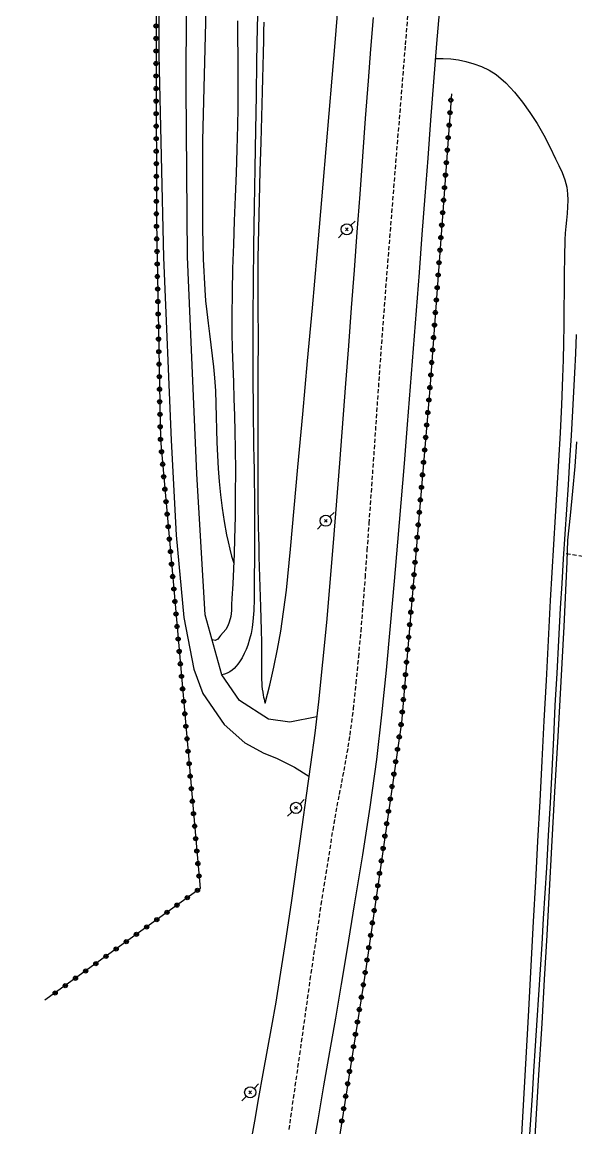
# Model space of a CAD drawing. Header units: millimetres. Extents: x 139000 to 140000, y 142998 to 144000.
# Drawn here: x 139509.7 to 139576, y 143310.5 to 143442.9 of the extents above; entities that cross this region are included whole.
import ezdxf

# ---------------------------------------------------------------- set-up
doc = ezdxf.new("R2010")
doc.units = ezdxf.units.MM
doc.linetypes.add('DASHED', pattern=[0.75, 0.5, -0.25])
doc.layers.get('0').update_dxf_attribs({"linetype": 'CONTINUOUS'})
for name, color, linetype in [('W0001', 6, 'DASHED'), ('W0008', 7, 'CONTINUOUS'), ('W0017', 7, 'CONTINUOUS'), ('W0071', 7, 'CONTINUOUS'), ('W0211', 2, 'CONTINUOUS'), ('W0214', 2, 'CONTINUOUS'), ('W0220', 5, 'DASHED'), ('W0323', 7, 'CONTINUOUS'), ('W0473', 7, 'CONTINUOUS')]:
    doc.layers.add(name, color=color, linetype=linetype)

# ---------------------------------------------------------------- blocks, each defined once
blk = doc.blocks.new('T473')
for p, q in [((-0.166667, 0.166667), (0.166667, -0.166667)), ((-0.166667, -0.166667), (0.166667, 0.166667)), ((0.500001, 0.500001), (1.000002, 1.000002)), ((-1.000002, -1.000002), (-0.500001, -0.500001))]:
    blk.add_line(p, q)
blk.add_ellipse((0, 0), major_axis=(0.471405, 0.471405), ratio=1, start_param=5.4977871438, end_param=11.780972451)
blk = doc.blocks.new('t323o')
at = {"color": 0, "linetype": 'Continuous'}
for radius in [0.25, 0.15]:
    blk.add_circle((0, 0), radius, dxfattribs=at)

msp = doc.modelspace()

# ---------------------------------------------------------------- linework, layer by layer
at = {"layer": 'W0001'}
msp.add_lwpolyline([(139541.66, 143310.29), (139542.94, 143319.26), (139544.2, 143328.23), (139545.51, 143337.2), (139546.92, 143346.15), (139547.16, 143347.58), (139547.42, 143349), (139547.69, 143350.41), (139547.97, 143351.83), (139548.24, 143353.25), (139548.5, 143354.66), (139548.75, 143356.09), (139548.96, 143357.51), (139549.36, 143360.62), (139549.7, 143363.72), (139549.99, 143366.84), (139550.27, 143369.95), (139550.54, 143373.17), (139550.79, 143376.4), (139551.02, 143379.62), (139551.25, 143382.85), (139551.46, 143385.82), (139551.67, 143388.78), (139551.88, 143391.75), (139552.08, 143394.72), (139552.28, 143397.69), (139552.49, 143400.65), (139552.7, 143403.62), (139552.92, 143406.59), (139553.49, 143414.07), (139554.09, 143421.55), (139554.7, 143429.03), (139555.3, 143436.5), (139555.6, 143440.17), (139555.9, 143443.84)], dxfattribs=at)
at = {"layer": 'W0008'}
for points in [[(139559.7, 143444.91), (139559.33, 143440.31), (139558.97, 143435.72), (139558.61, 143431.12), (139558.26, 143426.57), (139557.91, 143422.02), (139557.56, 143417.46), (139557.22, 143412.91), (139556.87, 143408.36), (139556.52, 143403.8), (139556.16, 143399.25), (139555.8, 143394.7), (139555.43, 143390.01), (139555.05, 143385.31), (139554.66, 143380.62), (139554.25, 143375.93), (139553.77, 143370.59), (139553.28, 143365.26), (139552.74, 143359.92), (139552.12, 143354.6), (139551.33, 143348.87), (139550.44, 143343.15), (139549.51, 143337.44), (139548.57, 143331.73), (139547.9, 143327.67), (139547.21, 143323.61), (139546.5, 143319.56), (139545.79, 143315.51), (139545.08, 143311.45), (139544.38, 143307.39)], [(139551.72, 143443.43), (139551.42, 143439.64), (139551.12, 143435.86), (139550.78, 143431.32), (139550.44, 143426.79), (139550.11, 143422.26), (139549.78, 143417.72), (139549.45, 143413.19), (139549.11, 143408.66), (139548.77, 143404.12), (139548.42, 143399.59), (139547.68, 143390.06), (139546.94, 143380.53), (139546.14, 143371), (139545.19, 143361.49), (139544.74, 143357.74), (139544.24, 143354), (139543.7, 143350.26), (139543.17, 143346.52), (139542.54, 143341.98), (139541.89, 143337.44), (139541.23, 143332.9), (139540.52, 143328.37), (139540.05, 143325.52), (139539.56, 143322.67), (139539.05, 143319.82), (139538.53, 143316.97), (139538.01, 143314.13), (139537.5, 143311.28), (139537, 143308.43)]]:
    msp.add_lwpolyline(points, dxfattribs=at)
at = {"layer": 'W0017'}
for points in [[(139544.98, 143359.7), (139541.75, 143359.06), (139539.2, 143359.43), (139535.7, 143361.64), (139533.6, 143364.74), (139531.59, 143371.9), (139530.6, 143388.78), (139529.48, 143414.76), (139529.32, 143435.02), (139529.48, 143474.47), (139529.77, 143494.39), (139529.8, 143501.1), (139529.02, 143506.9), (139527.39, 143513.67), (139523.26, 143519.72), (139515.72, 143524.61), (139510.04, 143525.92)], [(139509.68, 143521.31), (139510.77, 143521.17), (139516.79, 143518.74), (139522.3, 143513.53), (139525.21, 143507.27), (139525.92, 143500.78), (139526.11, 143488.74), (139526.03, 143466.27), (139526.04, 143438.97), (139526.62, 143414.71), (139527.55, 143392.81), (139528.15, 143381.45), (139529.03, 143371.59), (139530.25, 143365.39), (139531.34, 143362.49), (139533.87, 143358.77), (139536.36, 143356.58), (139538.64, 143355.36), (139540.13, 143354.76), (139542.31, 143353.68), (139544.04, 143352.58)]]:
    msp.add_lwpolyline(points, dxfattribs=at)
at = {"layer": 'W0071'}
for points in [[(139537.96, 143446.36), (139537.85, 143442.27), (139537.77, 143438.17), (139537.71, 143434.08), (139537.65, 143429.99), (139537.56, 143425.38), (139537.47, 143420.76), (139537.39, 143416.15), (139537.34, 143411.54), (139537.32, 143407.78), (139537.32, 143404.03), (139537.33, 143400.27), (139537.36, 143396.51), (139537.37, 143395.06), (139537.39, 143393.61), (139537.41, 143392.15), (139537.44, 143390.7), (139537.46, 143389.24), (139537.48, 143387.79), (139537.5, 143386.34), (139537.51, 143384.88), (139537.51, 143382.76), (139537.51, 143380.65), (139537.5, 143378.53), (139537.47, 143376.41), (139537.46, 143375.09), (139537.46, 143373.77), (139537.43, 143372.44), (139537.32, 143371.12), (139537.22, 143370.4), (139537.1, 143369.69), (139536.93, 143368.98), (139536.72, 143368.29), (139536.52, 143367.77), (139536.29, 143367.26), (139536.02, 143366.76), (139535.73, 143366.29), (139535.53, 143366.01), (139535.33, 143365.74), (139535.09, 143365.48), (139534.83, 143365.26), (139534.54, 143365.08), (139534.24, 143364.93), (139533.93, 143364.82), (139533.6, 143364.74)], [(139535.49, 143443.03), (139535.49, 143440.94), (139535.5, 143438.85), (139535.51, 143436.76), (139535.51, 143434.67), (139535.5, 143432.58), (139535.48, 143430.49), (139535.41, 143427.64), (139535.32, 143424.79), (139535.21, 143421.94), (139535.09, 143419.09), (139534.98, 143416.24), (139534.89, 143413.39), (139534.82, 143410.54), (139534.79, 143407.68), (139534.81, 143405.7), (139534.84, 143403.72), (139534.9, 143401.74), (139534.98, 143399.76), (139535.05, 143397.77), (139535.12, 143395.79), (139535.17, 143393.81), (139535.2, 143391.83), (139535.22, 143389.12), (139535.21, 143386.41), (139535.18, 143383.7), (139535.12, 143381), (139535.07, 143379.21), (139535.01, 143377.42), (139534.92, 143375.63), (139534.8, 143373.85), (139534.77, 143373.15), (139534.74, 143372.43), (139534.66, 143371.71), (139534.48, 143371.01), (139534.3, 143370.58), (139534.06, 143370.16), (139533.78, 143369.78), (139533.45, 143369.43), (139533.32, 143369.26), (139533.12, 143369.01), (139532.79, 143368.85), (139532.43, 143368.92)], [(139559.19, 143438.51), (139560.11, 143438.54), (139561.03, 143438.49), (139561.94, 143438.37), (139562.83, 143438.18), (139563.78, 143437.9), (139564.71, 143437.55), (139565.6, 143437.12), (139566.44, 143436.59), (139567.62, 143435.61), (139568.66, 143434.49), (139569.6, 143433.29), (139570.49, 143432.07), (139571.37, 143430.74), (139572.16, 143429.35), (139572.89, 143427.94), (139573.58, 143426.5), (139573.97, 143425.69), (139574.36, 143424.87), (139574.69, 143424.01), (139574.91, 143423.12), (139575.01, 143422.33), (139575.04, 143421.54), (139575.02, 143420.74), (139574.96, 143419.95), (139574.88, 143419.17), (139574.8, 143418.39), (139574.74, 143417.6), (139574.7, 143416.82), (139574.66, 143414.76), (139574.62, 143412.71), (139574.6, 143410.65), (139574.58, 143408.6), (139574.55, 143406.54), (139574.52, 143404.49), (139574.47, 143402.43), (139574.41, 143400.38), (139574.27, 143397.04), (139574.11, 143393.69), (139573.93, 143390.35), (139573.73, 143387.01), (139573.53, 143383.67), (139573.32, 143380.33), (139573.13, 143376.99), (139572.94, 143373.64), (139572.68, 143368.84), (139572.43, 143364.03), (139572.17, 143359.22), (139571.92, 143354.41), (139571.67, 143349.6), (139571.42, 143344.79), (139571.16, 143339.99), (139570.9, 143335.18), (139570.28, 143323.82), (139569.67, 143312.46), (139569.02, 143301.1)], [(139576.03, 143405.48), (139575.94, 143403.19), (139575.84, 143400.9), (139575.73, 143398.61), (139575.61, 143396.32), (139575.44, 143393.37), (139575.26, 143390.42), (139575.07, 143387.46), (139574.88, 143384.51), (139574.69, 143381.56), (139574.49, 143378.61), (139574.31, 143375.66), (139574.13, 143372.7), (139573.91, 143368.82), (139573.71, 143364.93), (139573.5, 143361.05), (139573.31, 143357.16), (139573.11, 143353.27), (139572.91, 143349.38), (139572.7, 143345.5), (139572.48, 143341.61), (139572.29, 143338.57), (139572.1, 143335.53), (139571.91, 143332.48), (139571.71, 143329.44), (139571.51, 143326.4), (139571.31, 143323.36), (139571.12, 143320.31), (139570.93, 143317.27), (139570.75, 143314.35), (139570.57, 143311.43), (139570.39, 143308.51)]]:
    msp.add_lwpolyline(points, dxfattribs=at)
at = {"layer": 'W0211'}
for points in [[(139531.68, 143444.4), (139531.6, 143441.26), (139531.52, 143438.13), (139531.43, 143434.99), (139531.35, 143431.86), (139531.3, 143428.72), (139531.28, 143425.58), (139531.28, 143421.89), (139531.29, 143418.2), (139531.37, 143414.5), (139531.55, 143410.81), (139531.65, 143409.49), (139531.79, 143408.17), (139531.95, 143406.85), (139532.12, 143405.54), (139532.3, 143404.23), (139532.46, 143402.91), (139532.61, 143401.59), (139532.73, 143400.27), (139532.83, 143398.73), (139532.9, 143397.18), (139532.94, 143395.63), (139532.98, 143394.08), (139533.02, 143392.53), (139533.07, 143390.98), (139533.15, 143389.44), (139533.27, 143387.89), (139533.43, 143386.29), (139533.63, 143384.68), (139533.87, 143383.09), (139534.16, 143381.5), (139534.34, 143380.64), (139534.54, 143379.78), (139534.77, 143378.93), (139535.02, 143378.09)], [(139538.62, 143442.88), (139538.6, 143441.79), (139538.58, 143440.7), (139538.54, 143439.17), (139538.5, 143437.65), (139538.46, 143436.12), (139538.42, 143434.59), (139538.38, 143433.07), (139538.34, 143431.54), (139538.31, 143430.02), (139538.27, 143428.49), (139538.17, 143425.03), (139538.08, 143421.56), (139537.99, 143418.1), (139537.93, 143414.63), (139537.92, 143413.43), (139537.92, 143412.23), (139537.92, 143411.03), (139537.92, 143409.83), (139537.93, 143408.63), (139537.93, 143407.42), (139537.94, 143406.22), (139537.94, 143405.02), (139537.94, 143403.62), (139537.93, 143402.23), (139537.93, 143400.83), (139537.92, 143399.44), (139537.92, 143398.04), (139537.91, 143396.64), (139537.91, 143395.25), (139537.91, 143393.85), (139537.91, 143391), (139537.92, 143388.16), (139537.93, 143385.31), (139537.96, 143382.46), (139537.99, 143381.26), (139538.02, 143380.07), (139538.05, 143378.87), (139538.09, 143377.67), (139538.13, 143376.47), (139538.17, 143375.27), (139538.21, 143374.08), (139538.24, 143372.88), (139538.27, 143371.47), (139538.31, 143370.06), (139538.34, 143368.65), (139538.36, 143367.23), (139538.36, 143366.8), (139538.36, 143366.36), (139538.35, 143365.92), (139538.34, 143365.48), (139538.34, 143365.04), (139538.34, 143364.6), (139538.35, 143364.16), (139538.38, 143363.73), (139538.4, 143363.36), (139538.45, 143363), (139538.5, 143362.64), (139538.56, 143362.29), (139538.6, 143362.05), (139538.66, 143361.81), (139538.72, 143361.57), (139538.78, 143361.33)], [(139576.06, 143392.63), (139575.86, 143389.68), (139575.62, 143386.73), (139575.34, 143383.78), (139575.02, 143380.84)], [(139575.02, 143380.84), (139574.91, 143378.26), (139574.8, 143375.68), (139574.67, 143373.1), (139574.55, 143370.52), (139574.2, 143363.92), (139573.83, 143357.33), (139573.46, 143350.73), (139573.09, 143344.14), (139572.8, 143338.84), (139572.51, 143333.55), (139572.22, 143328.25), (139571.91, 143322.96), (139571.5, 143316.2), (139571.07, 143309.45)]]:
    msp.add_lwpolyline(points, dxfattribs=at)
at = {"layer": 'W0214'}
msp.add_lwpolyline([(139538.78, 143361.33), (139539.34, 143363.47), (139539.84, 143365.62), (139540.28, 143367.78), (139540.65, 143369.95), (139541.33, 143374.84), (139541.83, 143379.75), (139542.25, 143384.67), (139542.7, 143389.58), (139543.31, 143395.94), (139543.88, 143402.31), (139544.45, 143408.68), (139545.01, 143415.05), (139545.74, 143423.49), (139546.45, 143431.94), (139547.16, 143440.38), (139547.87, 143448.83)], dxfattribs=at)
at = {"layer": 'W0220'}
msp.add_lwpolyline([(139574.86, 143379.23), (139587.43, 143377.34)], dxfattribs=at)
at = {"layer": 'W0323'}
for points in [[(139516.75, 143518.54), (139522.21, 143513.25), (139524.94, 143506.85), (139525.88, 143492.28), (139525.68, 143457.25), (139525.76, 143418.97), (139526.25, 143392.87), (139527.77, 143375.9), (139530.99, 143339.13)], [(139561.09, 143434.29), (139558.51, 143398.95), (139555.1, 143359.01), (139550.8, 143329.24), (139545.64, 143296.5), (139538.89, 143252.85), (139533.03, 143214.95), (139529.45, 143192.74)], [(139530.99, 143339.13), (139512.42, 143325.76)]]:
    msp.add_lwpolyline(points, dxfattribs=at)

# ---------------------------------------------------------------- block references
for p, rotation in [((139525.71, 143442.42), 270.1227561657297), ((139525.71, 143440.92), 270.1227561657297), ((139525.72, 143439.42), 270.1227561657297), ((139525.72, 143437.92), 270.1227561657297), ((139525.72, 143436.42), 270.1227561657297), ((139525.73, 143434.92), 270.1227561657297), ((139525.73, 143433.42), 270.1227561657297), ((139561.03, 143433.53), 265.8282197142809), ((139525.73, 143431.92), 270.1227561657297), ((139560.93, 143432.04), 265.8282197142809), ((139525.74, 143430.42), 270.1227561657297), ((139560.82, 143430.54), 265.8282197142809), ((139525.74, 143428.92), 270.1227561657297), ((139560.71, 143429.04), 265.8282197142809), ((139525.74, 143427.42), 270.1227561657297), ((139560.6, 143427.55), 265.8282197142809), ((139525.75, 143425.92), 270.1227561657297), ((139560.49, 143426.05), 265.8282197142809), ((139560.38, 143424.56), 265.8282197142809), ((139525.75, 143424.42), 270.1227561657297), ((139525.75, 143422.92), 270.1227561657297), ((139560.27, 143423.06), 265.8282197142809), ((139525.76, 143421.42), 270.1227561657297), ((139560.16, 143421.56), 265.8282197142809), ((139525.76, 143419.92), 270.1227561657297), ((139560.05, 143420.07), 265.8282197142809), ((139525.77, 143418.42), 271.0687534308342), ((139559.94, 143418.57), 265.8282197142809), ((139525.8, 143416.92), 271.0687534308342), ((139559.83, 143417.08), 265.8282197142809), ((139525.83, 143415.42), 271.0687534308342), ((139559.73, 143415.58), 265.8282197142809), ((139525.86, 143413.92), 271.0687534308342), ((139559.62, 143414.08), 265.8282197142809), ((139559.51, 143412.59), 265.8282197142809), ((139525.88, 143412.42), 271.0687534308342), ((139525.91, 143410.92), 271.0687534308342), ((139559.4, 143411.09), 265.8282197142809), ((139525.94, 143409.42), 271.0687534308342), ((139559.29, 143409.6), 265.8282197142809), ((139525.97, 143407.92), 271.0687534308342), ((139559.18, 143408.1), 265.8282197142809), ((139526, 143406.42), 271.0687534308342), ((139559.07, 143406.6), 265.8282197142809), ((139526.02, 143404.92), 271.0687534308342), ((139558.96, 143405.11), 265.8282197142809), ((139526.05, 143403.42), 271.0687534308342), ((139558.85, 143403.61), 265.8282197142809), ((139558.74, 143402.12), 265.8282197142809), ((139526.08, 143401.92), 271.0687534308342), ((139526.11, 143400.42), 271.0687534308342), ((139558.63, 143400.62), 265.8282197142809), ((139526.14, 143398.92), 271.0687534308342), ((139558.52, 143399.12), 265.8282197142809), ((139526.16, 143397.42), 271.0687534308342), ((139558.4, 143397.63), 265.119545083514), ((139526.19, 143395.92), 271.0687534308342), ((139558.27, 143396.13), 265.119545083514), ((139526.22, 143394.42), 271.0687534308342), ((139558.14, 143394.64), 265.119545083514), ((139526.25, 143392.92), 271.0687534308342), ((139558.02, 143393.15), 265.119545083514), ((139526.38, 143391.43), 275.1244127414083), ((139557.89, 143391.65), 265.119545083514), ((139557.76, 143390.16), 265.119545083514), ((139526.51, 143389.94), 275.1244127414083), ((139526.64, 143388.44), 275.1244127414083), ((139557.63, 143388.66), 265.119545083514), ((139526.78, 143386.95), 275.1244127414083), ((139557.51, 143387.17), 265.119545083514), ((139526.91, 143385.45), 275.1244127414083), ((139557.38, 143385.67), 265.119545083514), ((139527.05, 143383.96), 275.1244127414083), ((139557.25, 143384.18), 265.119545083514), ((139527.18, 143382.47), 275.1244127414083), ((139557.12, 143382.68), 265.119545083514), ((139527.31, 143380.97), 275.1244127414083), ((139557, 143381.19), 265.119545083514), ((139527.45, 143379.48), 275.1244127414083), ((139556.87, 143379.69), 265.119545083514), ((139556.74, 143378.2), 265.119545083514), ((139527.58, 143377.98), 275.1244127414083), ((139527.72, 143376.49), 275.1244127414083), ((139556.61, 143376.71), 265.119545083514), ((139527.85, 143375), 275.005651922098), ((139556.49, 143375.21), 265.119545083514), ((139527.98, 143373.5), 275.005651922098), ((139556.36, 143373.72), 265.119545083514), ((139528.11, 143372.01), 275.005651922098), ((139556.23, 143372.22), 265.119545083514), ((139528.24, 143370.51), 275.005651922098), ((139556.1, 143370.73), 265.119545083514), ((139528.37, 143369.02), 275.005651922098), ((139555.97, 143369.23), 265.119545083514), ((139555.85, 143367.74), 265.119545083514), ((139528.5, 143367.52), 275.005651922098), ((139555.72, 143366.24), 265.119545083514), ((139528.63, 143366.03), 275.005651922098), ((139528.77, 143364.54), 275.005651922098), ((139555.59, 143364.75), 265.119545083514), ((139528.9, 143363.04), 275.005651922098), ((139555.46, 143363.25), 265.119545083514), ((139529.03, 143361.55), 275.005651922098), ((139555.34, 143361.76), 265.119545083514), ((139529.16, 143360.05), 275.005651922098), ((139555.21, 143360.27), 265.119545083514), ((139529.29, 143358.56), 275.005651922098), ((139555.07, 143358.77), 261.7675309476028), ((139529.42, 143357.06), 275.005651922098), ((139554.85, 143357.29), 261.7675309476028), ((139554.64, 143355.8), 261.7675309476028), ((139529.55, 143355.57), 275.005651922098), ((139554.42, 143354.32), 261.7675309476028), ((139529.68, 143354.08), 275.005651922098), ((139529.81, 143352.58), 275.005651922098), ((139554.21, 143352.83), 261.7675309476028), ((139529.94, 143351.09), 275.005651922098), ((139553.99, 143351.35), 261.7675309476028), ((139530.07, 143349.59), 275.005651922098), ((139553.78, 143349.86), 261.7675309476028), ((139530.2, 143348.1), 275.005651922098), ((139553.56, 143348.38), 261.7675309476028), ((139530.34, 143346.6), 275.005651922098), ((139553.35, 143346.9), 261.7675309476028), ((139530.47, 143345.11), 275.005651922098), ((139553.13, 143345.41), 261.7675309476028), ((139552.92, 143343.93), 261.7675309476028), ((139530.6, 143343.62), 275.005651922098), ((139552.7, 143342.44), 261.7675309476028), ((139530.73, 143342.12), 275.005651922098), ((139530.86, 143340.63), 275.005651922098), ((139552.49, 143340.96), 261.7675309476028), ((139530.68, 143338.91), 215.7623261184546), ((139552.28, 143339.47), 261.7675309476028), ((139528.24, 143337.15), 215.7623261184546), ((139529.46, 143338.03), 215.7623261184546), ((139552.06, 143337.99), 261.7675309476028), ((139527.03, 143336.28), 215.7623261184546), ((139551.85, 143336.5), 261.7675309476028), ((139524.59, 143334.52), 215.7623261184546), ((139525.81, 143335.4), 215.7623261184546), ((139551.63, 143335.02), 261.7675309476028), ((139523.37, 143333.65), 215.7623261184546), ((139551.42, 143333.53), 261.7675309476028), ((139520.94, 143331.89), 215.7623261184546), ((139522.16, 143332.77), 215.7623261184546), ((139551.2, 143332.05), 261.7675309476028), ((139519.72, 143331.02), 215.7623261184546), ((139550.99, 143330.57), 261.7675309476028), ((139517.29, 143329.26), 215.7623261184546), ((139518.51, 143330.14), 215.7623261184546), ((139516.07, 143328.39), 215.7623261184546), ((139550.77, 143329.08), 261.0468717998419), ((139513.64, 143326.63), 215.7623261184546), ((139514.85, 143327.51), 215.7623261184546), ((139550.54, 143327.6), 261.0468717998419), ((139550.3, 143326.12), 261.0468717998419), ((139550.07, 143324.64), 261.0468717998419), ((139549.84, 143323.15), 261.0468717998419), ((139549.6, 143321.67), 261.0468717998419), ((139549.37, 143320.19), 261.0468717998419), ((139549.14, 143318.71), 261.0468717998419), ((139548.9, 143317.23), 261.0468717998419), ((139548.67, 143315.75), 261.0468717998419), ((139548.44, 143314.26), 261.0468717998419), ((139548.2, 143312.78), 261.0468717998419), ((139547.97, 143311.3), 261.0468717998419)]:
    msp.add_blockref('t323o', p, dxfattribs=dict(at, rotation=rotation))
at = {"layer": 'W0473'}
for p in [(139548.57, 143418.06), (139546.05, 143383.17), (139542.48, 143348.79), (139537, 143314.73)]:
    msp.add_blockref('T473', p, dxfattribs=at)

doc.saveas('drawing.dxf')
